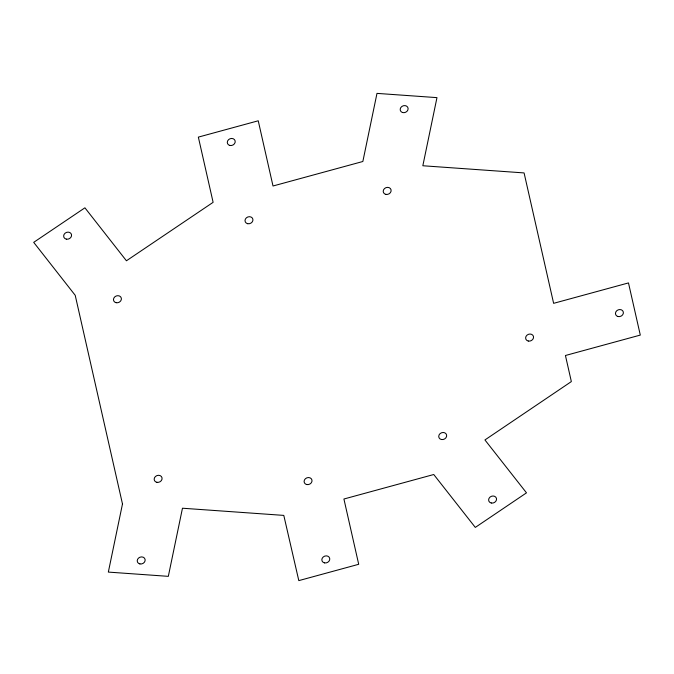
<?xml version="1.0" encoding="UTF-8"?>
<svg xmlns="http://www.w3.org/2000/svg" width="674" height="674" viewBox="0 0 674 674"><rect width="100%" height="100%" fill="white"/><g stroke="black" fill="none" stroke-linecap="round" stroke-linejoin="round"><path stroke-width="1.01" d="M122.483 503.975L108.337 572.091L168.323 576.346L182.469 508.221L283.796 515.399L298.809 580.617L358.703 564.29L343.917 499.013L433.744 474.513L475.305 527.413L526.495 492.846L484.935 439.945L571.35 381.585L565.435 355.501L640.3 335.088L628.48 282.92L553.624 303.334L524.086 172.923L422.834 165.753L436.971 97.629L376.985 93.383L362.848 161.499L273.012 185.999L258.243 120.789L198.35 137.117L213.119 202.326L126.434 260.779L84.916 207.819L33.7 242.354L75.218 295.313L122.483 503.975M156.848 482.314A4.044 3.463 -22.2 0 0 162.021 477.79A4.044 3.463 -22.2 0 0 155.517 476.442A4.044 3.463 -22.2 0 0 156.848 482.314M116.147 302.702A4.044 3.463 -22.2 0 0 121.328 298.169A4.044 3.463 -22.2 0 0 114.816 296.83A4.044 3.463 -22.2 0 0 116.147 302.702M402.429 112.482A4.044 3.463 -22.2 0 0 408.107 108.48A4.044 3.463 -22.2 0 0 401.915 106.433A4.044 3.463 -22.2 0 0 402.429 112.482M229.969 145.466A4.044 3.463 -22.2 0 0 235.142 140.933A4.044 3.463 -22.2 0 0 228.638 139.594A4.044 3.463 -22.2 0 0 229.969 145.466M66.33 239.144A4.044 3.463 -22.2 0 0 71.503 234.619A4.044 3.463 -22.2 0 0 64.999 233.271A4.044 3.463 -22.2 0 0 66.33 239.144M385.89 194.382A4.044 3.463 -22.2 0 0 391.063 189.857A4.044 3.463 -22.2 0 0 384.559 188.509A4.044 3.463 -22.2 0 0 385.89 194.382M247.695 223.709A4.044 3.463 -22.2 0 0 252.868 219.185A4.044 3.463 -22.2 0 0 246.364 217.837A4.044 3.463 -22.2 0 0 247.695 223.709M528.306 341.052A4.044 3.463 -22.2 0 0 533.479 336.52A4.044 3.463 -22.2 0 0 526.975 335.18A4.044 3.463 -22.2 0 0 528.306 341.052M618.142 316.553A4.044 3.463 -22.2 0 0 623.315 312.028A4.044 3.463 -22.2 0 0 616.811 310.68A4.044 3.463 -22.2 0 0 618.142 316.553M139.906 563.927A4.044 3.463 -22.2 0 0 145.087 559.395A4.044 3.463 -22.2 0 0 138.574 558.055A4.044 3.463 -22.2 0 0 139.906 563.927M324.523 562.883A4.044 3.463 -22.2 0 0 329.696 558.35A4.044 3.463 -22.2 0 0 323.191 557.01A4.044 3.463 -22.2 0 0 324.523 562.883M491.295 503.015A4.044 3.463 -22.2 0 0 496.477 498.482A4.044 3.463 -22.2 0 0 489.973 497.142A4.044 3.463 -22.2 0 0 491.295 503.015M306.78 484.555A4.044 3.463 -22.2 0 0 311.952 480.031A4.044 3.463 -22.2 0 0 305.448 478.683A4.044 3.463 -22.2 0 0 306.78 484.555M441.411 439.507A4.044 3.463 -22.2 0 0 446.592 434.974A4.044 3.463 -22.2 0 0 440.08 433.635A4.044 3.463 -22.2 0 0 441.411 439.507"/></g></svg>
